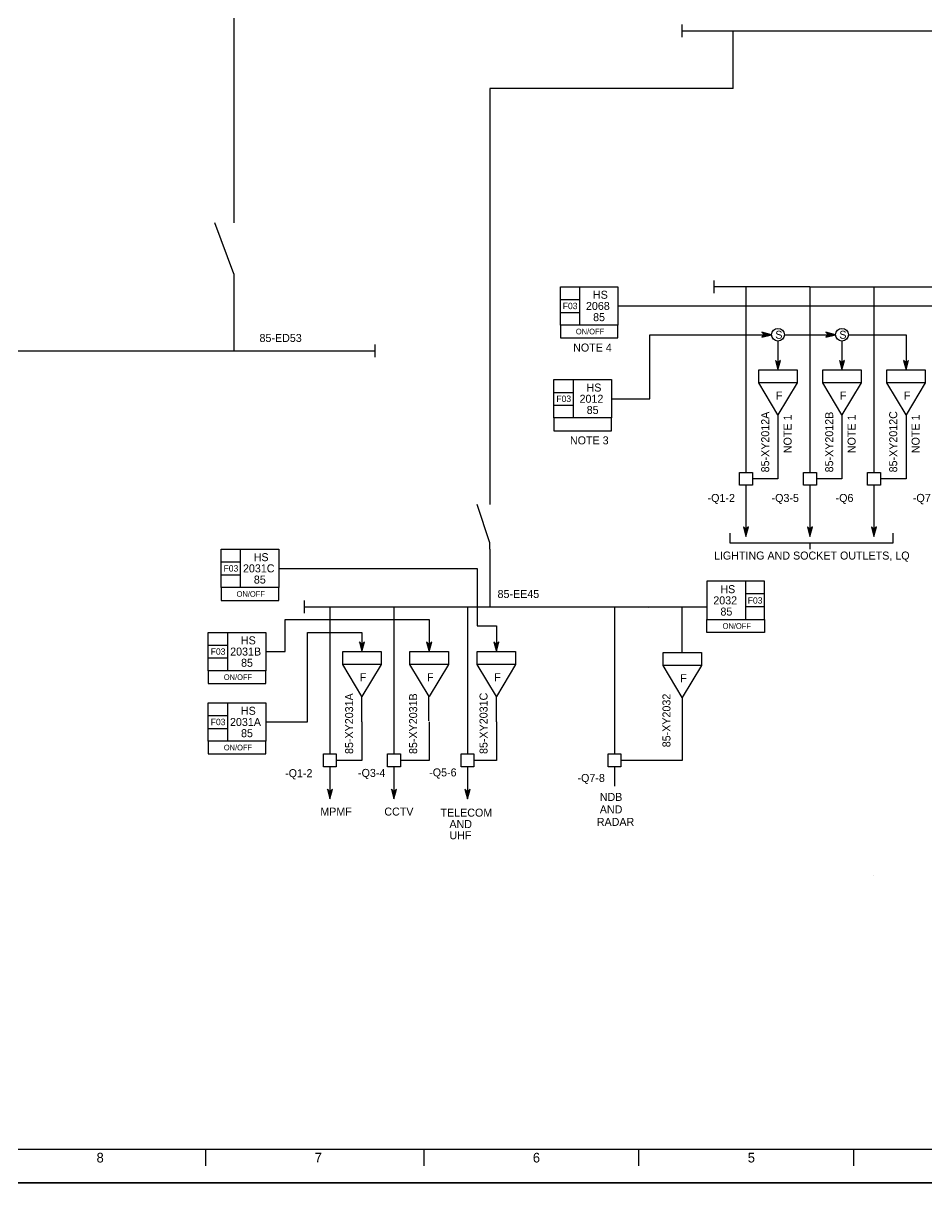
# Model space of a CAD drawing. Extents: x 0 to 841, y 0 to 594.
# Drawn here: x 294.2 to 576.5, y 0 to 362.4 of the extents above; entities that cross this region are included whole.
import ezdxf

# ---------------------------------------------------------------- set-up
doc = ezdxf.new("R2010")
doc.units = 0
for name, color, linetype in [('01-LIN-025-A', 7, 'Continuous'), ('09-LIN-050-B', 7, 'Continuous'), ('12-LIN-100-A', 7, 'Continuous'), ('34-TXT-018', 7, 'Continuous'), ('46-', 7, 'Continuous'), ('48-BOR-018', 7, 'Continuous'), ('50-REV-035-TRNG', 7, 'Continuous'), ('51-REV-035-CLD', 7, 'Continuous'), ('Default', 7, 'Continuous')]:
    doc.layers.add(name, color=color, linetype=linetype)

msp = doc.modelspace()

# ---------------------------------------------------------------- linework, layer by layer
at = {"layer": '01-LIN-025-A'}
for p, q in [((559.88, 96.13), (559.88, 96.13)), ((648.95, 10.38), (10.33, 10.38)), ((351.14, 10.38), (351.14, 5.35)), ((419.3, 10.38), (419.3, 5.35)), ((486.46, 10.38), (486.46, 5.35)), ((553.61, 10.38), (553.61, 5.35))]:
    msp.add_line(p, q, dxfattribs=at)
at = {"layer": '09-LIN-050-B'}
msp.add_lwpolyline([(0, 0), (841, 0), (841, 594), (0, 594)], close=True, dxfattribs=at)
at = {"layer": '12-LIN-100-A'}
for p, q in [((360, 420), (360, 300)), ((500, 362), (500, 358)), ((500, 360), (740, 360)), ((516, 342), (516, 360)), ((480, 342), (440, 342)), ((440, 342), (440, 212)), ((516, 342), (480, 342)), ((360, 284), (354, 300)), ((360, 284), (360, 260)), ((510, 282), (510, 278)), ((524, 280), (510, 280)), ((520, 280), (520, 222)), ((540, 280), (524, 280)), ((540, 280), (642, 280)), ((540, 280), (540, 222)), ((560, 280), (560, 222)), ((404, 262), (404, 258)), ((278, 260), (404, 260)), ((524, 254), (536, 254)), ((524, 250), (524, 254)), ((536, 254), (536, 250)), ((544, 254), (556, 254)), ((544, 250), (544, 254)), ((556, 254), (556, 250)), ((564, 254), (576, 254)), ((564, 250), (564, 254)), ((576, 254), (576, 250)), ((536, 250), (524, 250)), ((530, 240), (524, 250)), ((536, 250), (530, 240)), ((556, 250), (544, 250)), ((550, 240), (544, 250)), ((556, 250), (550, 240)), ((576, 250), (564, 250)), ((570, 240), (564, 250)), ((576, 250), (570, 240)), ((530, 240), (530, 220)), ((550, 240), (550, 220)), ((570, 240), (570, 220)), ((518, 222), (521, 222)), ((518, 218), (518, 222)), ((521, 222), (522, 222)), ((522, 222), (522, 218)), ((538, 222), (541, 222)), ((538, 218), (538, 222)), ((541, 222), (542, 222)), ((542, 222), (542, 218)), ((558, 222), (561, 222)), ((558, 218), (558, 222)), ((561, 222), (562, 222)), ((562, 222), (562, 218)), ((522, 218), (518, 218)), ((520, 218), (520, 202)), ((530, 220), (522, 220)), ((542, 218), (538, 218)), ((540, 218), (540, 202)), ((550, 220), (542, 220)), ((562, 218), (558, 218)), ((560, 218), (560, 202)), ((570, 220), (562, 220)), ((440, 200), (436, 212)), ((515, 203), (515, 200)), ((566, 200), (566, 203)), ((440, 198), (440, 200)), ((515, 200), (566, 200)), ((540, 200), (540, 198)), ((440, 198), (440, 180)), ((382, 182), (382, 178)), ((382, 180), (457.01, 180)), ((390, 180), (390, 134)), ((410, 180), (410, 134)), ((433, 180), (433, 134)), ((457.01, 180), (500.1, 180)), ((478.91, 180), (478.91, 134)), ((394, 166), (406, 166)), ((394, 162), (394, 166)), ((406, 166), (406, 162)), ((415, 166), (427, 166)), ((415, 162), (415, 166)), ((415, 166), (427, 166)), ((415, 162), (415, 166)), ((427, 166), (427, 162)), ((427, 166), (427, 162)), ((436, 166), (448, 166)), ((436, 162), (436, 166)), ((436, 166), (448, 166)), ((436, 162), (436, 166)), ((448, 166), (448, 162)), ((448, 166), (448, 162)), ((494.1, 165.67), (506.1, 165.67)), ((494.1, 161.67), (494.1, 165.67)), ((506.1, 165.67), (506.1, 161.67)), ((406, 162), (394, 162)), ((400, 152), (394, 162)), ((406, 162), (400, 152)), ((427, 162), (415, 162)), ((421, 152), (415, 162)), ((427, 162), (415, 162)), ((421, 152), (415, 162)), ((427, 162), (421, 152)), ((427, 162), (421, 152)), ((448, 162), (436, 162)), ((442, 152), (436, 162)), ((448, 162), (436, 162)), ((442, 152), (436, 162)), ((448, 162), (442, 152)), ((448, 162), (442, 152)), ((506.1, 161.67), (494.1, 161.67)), ((500.1, 151.67), (494.1, 161.67)), ((506.1, 161.67), (500.1, 151.67)), ((400, 144), (400, 152)), ((420.93, 144.31), (420.93, 152.11)), ((442, 144), (442, 152)), ((400, 144), (400, 133)), ((421, 144), (421, 132)), ((442, 144), (442, 132)), ((388, 134), (391, 134)), ((388, 130), (388, 134)), ((391, 134), (392, 134)), ((392, 134), (392, 130)), ((400, 132), (392, 132)), ((400, 133), (400, 132)), ((408, 134), (411, 134)), ((408, 130), (408, 134)), ((411, 134), (412, 134)), ((412, 134), (412, 130)), ((421, 132), (412, 132)), ((431, 134), (434, 134)), ((431, 130), (431, 134)), ((434, 134), (435, 134)), ((435, 134), (435, 130)), ((442, 132), (435, 132)), ((476.91, 134), (480.91, 134)), ((476.91, 130), (476.91, 134)), ((480.91, 134), (480.91, 130)), ((392, 130), (388, 130)), ((390, 130), (390, 120)), ((412, 130), (408, 130)), ((410, 130), (410, 120)), ((435, 130), (431, 130)), ((433, 130), (433, 120)), ((480.91, 130), (476.91, 130)), ((478.91, 130), (478.91, 123.98))]:
    msp.add_line(p, q, dxfattribs=at)
msp.add_lwpolyline([(0, 594), (841, 594), (841, 0), (0, 0)], close=True, dxfattribs=at)
at = {"layer": '34-TXT-018'}
for p, q in [((520, 204.2), (519.2, 205)), ((519.2, 205), (520, 202)), ((520, 204), (519.4, 204.6)), ((519.4, 204.6), (520, 202.4)), ((520, 203.8), (519.6, 204.2)), ((519.6, 204.2), (520, 202.8)), ((520, 203.6), (519.8, 203.8)), ((519.8, 203.8), (520, 203.2)), ((520, 202), (520.8, 205)), ((520.8, 205), (520, 204.2)), ((520, 202.4), (520.6, 204.6)), ((520.6, 204.6), (520, 204)), ((520, 202.8), (520.4, 204.2)), ((520.4, 204.2), (520, 203.8)), ((520, 203.2), (520.2, 203.8)), ((520.2, 203.8), (520, 203.6)), ((540, 204.2), (539.2, 205)), ((539.2, 205), (540, 202)), ((540, 204), (539.4, 204.6)), ((539.4, 204.6), (540, 202.4)), ((540, 203.8), (539.6, 204.2)), ((539.6, 204.2), (540, 202.8)), ((540, 203.6), (539.8, 203.8)), ((539.8, 203.8), (540, 203.2)), ((540, 202), (540.8, 205)), ((540.8, 205), (540, 204.2)), ((540, 202.4), (540.6, 204.6)), ((540.6, 204.6), (540, 204)), ((540, 202.8), (540.4, 204.2)), ((540.4, 204.2), (540, 203.8)), ((540, 203.2), (540.2, 203.8)), ((540.2, 203.8), (540, 203.6)), ((560, 204.2), (559.2, 205)), ((559.2, 205), (560, 202)), ((560, 204), (559.4, 204.6)), ((559.4, 204.6), (560, 202.4)), ((560, 203.8), (559.6, 204.2)), ((559.6, 204.2), (560, 202.8)), ((560, 203.6), (559.8, 203.8)), ((559.8, 203.8), (560, 203.2)), ((560, 202), (560.8, 205)), ((560.8, 205), (560, 204.2)), ((560, 202.4), (560.6, 204.6)), ((560.6, 204.6), (560, 204)), ((560, 202.8), (560.4, 204.2)), ((560.4, 204.2), (560, 203.8)), ((560, 203.2), (560.2, 203.8)), ((560.2, 203.8), (560, 203.6)), ((390, 122.2), (389.2, 123)), ((389.2, 123), (390, 120)), ((390, 122), (389.4, 122.6)), ((389.4, 122.6), (390, 120.4)), ((390, 121.8), (389.6, 122.2)), ((389.6, 122.2), (390, 120.8)), ((390, 121.6), (389.8, 121.8)), ((389.8, 121.8), (390, 121.2)), ((390, 120), (390.8, 123)), ((390.8, 123), (390, 122.2)), ((390, 120.4), (390.6, 122.6)), ((390.6, 122.6), (390, 122)), ((390, 120.8), (390.4, 122.2)), ((390.4, 122.2), (390, 121.8)), ((390, 121.2), (390.2, 121.8)), ((390.2, 121.8), (390, 121.6)), ((410, 122.2), (409.2, 123)), ((409.2, 123), (410, 120)), ((410, 122), (409.4, 122.6)), ((409.4, 122.6), (410, 120.4)), ((410, 121.8), (409.6, 122.2)), ((409.6, 122.2), (410, 120.8)), ((410, 121.6), (409.8, 121.8)), ((409.8, 121.8), (410, 121.2)), ((410, 120), (410.8, 123)), ((410.8, 123), (410, 122.2)), ((410, 120.4), (410.6, 122.6)), ((410.6, 122.6), (410, 122)), ((410, 120.8), (410.4, 122.2)), ((410.4, 122.2), (410, 121.8)), ((410, 121.2), (410.2, 121.8)), ((410.2, 121.8), (410, 121.6)), ((433, 122.2), (432.2, 123)), ((432.2, 123), (433, 120)), ((433, 122), (432.4, 122.6)), ((432.4, 122.6), (433, 120.4)), ((433, 121.8), (432.6, 122.2)), ((432.6, 122.2), (433, 120.8)), ((433, 121.6), (432.8, 121.8)), ((432.8, 121.8), (433, 121.2)), ((433, 120), (433.8, 123)), ((433.8, 123), (433, 122.2)), ((433, 120.4), (433.6, 122.6)), ((433.6, 122.6), (433, 122)), ((433, 120.8), (433.4, 122.2)), ((433.4, 122.2), (433, 121.8)), ((433, 121.2), (433.2, 121.8)), ((433.2, 121.8), (433, 121.6))]:
    msp.add_line(p, q, dxfattribs=at)
at = {"layer": '46-'}
for p, q in [((528, 265), (525, 265.8)), ((525, 265.8), (525.8, 265)), ((525.8, 265), (525, 264.2)), ((525, 264.2), (528, 265)), ((527.6, 265), (525.4, 265.6)), ((525.4, 265.6), (526, 265)), ((526, 265), (525.4, 264.4)), ((525.4, 264.4), (527.6, 265)), ((527.2, 265), (525.8, 265.4)), ((525.8, 265.4), (526.2, 265)), ((526.2, 265), (525.8, 264.6)), ((525.8, 264.6), (527.2, 265)), ((526.8, 265), (526.2, 265.2)), ((526.2, 265.2), (526.4, 265)), ((526.4, 265), (526.2, 264.8)), ((526.2, 264.8), (526.8, 265)), ((548, 265), (545, 265.8)), ((545, 265.8), (545.8, 265)), ((545.8, 265), (545, 264.2)), ((545, 264.2), (548, 265)), ((547.6, 265), (545.4, 265.6)), ((545.4, 265.6), (546, 265)), ((546, 265), (545.4, 264.4)), ((545.4, 264.4), (547.6, 265)), ((547.2, 265), (545.8, 265.4)), ((545.8, 265.4), (546.2, 265)), ((546.2, 265), (545.8, 264.6)), ((545.8, 264.6), (547.2, 265)), ((546.8, 265), (546.2, 265.2)), ((546.2, 265.2), (546.4, 265)), ((546.4, 265), (546.2, 264.8)), ((546.2, 264.8), (546.8, 265)), ((530, 256.2), (529.2, 257)), ((529.2, 257), (530, 254)), ((530, 256), (529.4, 256.6)), ((529.4, 256.6), (530, 254.4)), ((530, 255.8), (529.6, 256.2)), ((529.6, 256.2), (530, 254.8)), ((530, 255.6), (529.8, 255.8)), ((529.8, 255.8), (530, 255.2)), ((530, 254), (530.8, 257)), ((530.8, 257), (530, 256.2)), ((530, 254.4), (530.6, 256.6)), ((530.6, 256.6), (530, 256)), ((530, 254.8), (530.4, 256.2)), ((530.4, 256.2), (530, 255.8)), ((530, 255.2), (530.2, 255.8)), ((530.2, 255.8), (530, 255.6)), ((550, 256.2), (549.2, 257)), ((549.2, 257), (550, 254)), ((550, 256), (549.4, 256.6)), ((549.4, 256.6), (550, 254.4)), ((550, 255.8), (549.6, 256.2)), ((549.6, 256.2), (550, 254.8)), ((550, 255.6), (549.8, 255.8)), ((549.8, 255.8), (550, 255.2)), ((550, 254), (550.8, 257)), ((550.8, 257), (550, 256.2)), ((550, 254.4), (550.6, 256.6)), ((550.6, 256.6), (550, 256)), ((550, 254.8), (550.4, 256.2)), ((550.4, 256.2), (550, 255.8)), ((550, 255.2), (550.2, 255.8)), ((550.2, 255.8), (550, 255.6)), ((570, 256.2), (569.2, 257)), ((569.2, 257), (570, 254)), ((570, 256), (569.4, 256.6)), ((569.4, 256.6), (570, 254.4)), ((570, 255.8), (569.6, 256.2)), ((569.6, 256.2), (570, 254.8)), ((570, 255.6), (569.8, 255.8)), ((569.8, 255.8), (570, 255.2)), ((570, 254), (570.8, 257)), ((570.8, 257), (570, 256.2)), ((570, 254.4), (570.6, 256.6)), ((570.6, 256.6), (570, 256)), ((570, 254.8), (570.4, 256.2)), ((570.4, 256.2), (570, 255.8)), ((570, 255.2), (570.2, 255.8)), ((570.2, 255.8), (570, 255.6)), ((400, 168.2), (399.2, 169)), ((399.2, 169), (400, 166)), ((400, 168), (399.4, 168.6)), ((399.4, 168.6), (400, 166.4)), ((400, 167.8), (399.6, 168.2)), ((399.6, 168.2), (400, 166.8)), ((400, 167.6), (399.8, 167.8)), ((399.8, 167.8), (400, 167.2)), ((400, 166), (400.8, 169)), ((400.8, 169), (400, 168.2)), ((400, 166.4), (400.6, 168.6)), ((400.6, 168.6), (400, 168)), ((400, 166.8), (400.4, 168.2)), ((400.4, 168.2), (400, 167.8)), ((400, 167.2), (400.2, 167.8)), ((400.2, 167.8), (400, 167.6)), ((421, 168.2), (420.2, 169)), ((420.2, 169), (421, 166)), ((421, 168), (420.4, 168.6)), ((420.4, 168.6), (421, 166.4)), ((421, 167.8), (420.6, 168.2)), ((420.6, 168.2), (421, 166.8)), ((421, 167.6), (420.8, 167.8)), ((420.8, 167.8), (421, 167.2)), ((421, 166), (421.8, 169)), ((421.8, 169), (421, 168.2)), ((421, 166.4), (421.6, 168.6)), ((421.6, 168.6), (421, 168)), ((421, 166.8), (421.4, 168.2)), ((421.4, 168.2), (421, 167.8)), ((421, 167.2), (421.2, 167.8)), ((421.2, 167.8), (421, 167.6)), ((442, 168.2), (441.2, 169)), ((441.2, 169), (442, 166)), ((442, 168), (441.4, 168.6)), ((441.4, 168.6), (442, 166.4)), ((442, 167.8), (441.6, 168.2)), ((441.6, 168.2), (442, 166.8)), ((442, 167.6), (441.8, 167.8)), ((441.8, 167.8), (442, 167.2)), ((442, 166), (442.8, 169)), ((442.8, 169), (442, 168.2)), ((442, 166.4), (442.6, 168.6)), ((442.6, 168.6), (442, 168)), ((442, 166.8), (442.4, 168.2)), ((442.4, 168.2), (442, 167.8)), ((442, 167.2), (442.2, 167.8)), ((442.2, 167.8), (442, 167.6))]:
    msp.add_line(p, q, dxfattribs=at)
for points in [[(480, 274), (660, 274), (660, 254)], [(478, 245), (490, 245), (490, 265), (528, 265)], [(532, 265), (548, 265)], [(552, 265), (570, 265), (570, 254)], [(530, 263), (530, 254)], [(550, 263), (550, 254)], [(374, 192), (436, 192), (436, 174), (442, 174), (442, 166)], [(370, 166), (376, 166), (376, 176), (421, 176), (421, 166)], [(370, 144), (383, 144), (383, 172), (400, 172), (400, 166)]]:
    msp.add_lwpolyline(points, dxfattribs=at)
at = {"layer": '48-BOR-018'}
for p, q in [((462, 280), (480, 280)), ((462, 268), (462, 280)), ((468, 280), (468, 268)), ((480, 280), (480, 268)), ((462, 276), (468, 276)), ((462, 272), (468, 272)), ((480, 268), (462, 268)), ((462, 268), (462, 264)), ((480, 264), (480, 268)), ((462, 264), (480, 264)), ((460, 251), (478, 251)), ((460, 239), (460, 251)), ((466, 251), (466, 239)), ((478, 251), (478, 239)), ((460, 247), (466, 247)), ((460, 243), (466, 243)), ((478, 239), (460, 239)), ((460, 239), (460, 235)), ((478, 235), (478, 239)), ((460, 235), (478, 235)), ((356, 198), (374, 198)), ((356, 186), (356, 198)), ((362, 198), (362, 186)), ((374, 198), (374, 186)), ((356, 194), (362, 194)), ((356, 190), (362, 190)), ((374, 186), (356, 186)), ((356, 186), (356, 182)), ((374, 182), (374, 186)), ((525.8, 188), (507.8, 188)), ((507.8, 188), (507.8, 176)), ((519.8, 188), (519.8, 176)), ((525.8, 176), (525.8, 188)), ((356, 182), (374, 182)), ((525.8, 184), (519.8, 184)), ((525.8, 180), (519.8, 180)), ((507.8, 176), (525.8, 176)), ((507.8, 172), (507.8, 176)), ((525.8, 176), (525.8, 172)), ((352, 172), (370, 172)), ((352, 160), (352, 172)), ((358, 172), (358, 160)), ((370, 172), (370, 160)), ((525.8, 172), (507.8, 172)), ((352, 168), (358, 168)), ((352, 164), (358, 164)), ((370, 160), (352, 160)), ((352, 160), (352, 156)), ((370, 156), (370, 160)), ((352, 156), (370, 156)), ((352, 150), (370, 150)), ((352, 138), (352, 150)), ((358, 150), (358, 138)), ((370, 150), (370, 138)), ((352, 146), (358, 146)), ((352, 142), (358, 142)), ((370, 138), (352, 138)), ((352, 138), (352, 134)), ((370, 134), (370, 138)), ((352, 134), (370, 134))]:
    msp.add_line(p, q, dxfattribs=at)
for centre in [(530, 265), (550, 265)]:
    msp.add_circle(centre, 2, dxfattribs=at)
at = {"layer": '51-REV-035-CLD'}
for points in [[(500.1, 165.67), (500.1, 180), (507.8, 180)], [(500.1, 151.67), (500.1, 132), (480.91, 132)]]:
    msp.add_lwpolyline(points, dxfattribs=at)
at = {"layer": 'Default'}
msp.add_lwpolyline([(489.6, 179.66), (489.6, 179.66)], close=True, dxfattribs=at)
msp.add_lwpolyline([(489.6, 179.66), (489.6, 179.66)], close=True, dxfattribs=at)

# ---------------------------------------------------------------- texts
at = {"layer": '01-LIN-025-A'}
for s, p in [('8', (317.08, 6.35)), ('7', (385.24, 6.35)), ('6', (453.4, 6.35)), ('5', (520.56, 6.35))]:
    msp.add_text(s, height=3.02, dxfattribs=at).set_placement(p)
at = {"layer": '12-LIN-100-A'}
for s, height, p in [('85-ED53', 2.5, (368, 262.75)), ('NOTE 4', 2.5, (466, 259.75)), ('F', 2.5, (529.34, 244.75)), ('F', 2.5, (549.34, 244.75)), ('F', 2.5, (569.34, 244.75)), ('NOTE 3', 2.5, (465, 230.75)), ('-Q1-2', 2.5, (508, 212.75)), ('-Q3-5', 2.5, (528, 212.75)), ('-Q6', 2.5, (548, 212.75)), ('-Q7', 2.551, (572.09, 212.72)), ('LIGHTING AND SOCKET OUTLETS, LQ', 2.5, (510, 194.75)), ('85-EE45', 2.5, (442.38, 182.75)), ('F', 2.5, (399.34, 156.75)), ('F', 2.5, (420.34, 156.75)), ('F', 2.5, (420.34, 156.75)), ('F', 2.5, (441.34, 156.75)), ('F', 2.5, (441.34, 156.75)), ('F', 2.5, (499.45, 156.42)), ('-Q1-2', 2.5, (376, 126.75)), ('-Q3-4', 2.5, (398.78, 126.83)), ('-Q5-6', 2.5, (421.02, 126.99)), ('-Q7-8', 2.5, (467.36, 125.26)), (' NDB ', 2.5, (473.39, 119.33)), ('MPMF', 2.5, (387, 114.75)), ('CCTV', 2.5, (407, 114.75)), ('TELECOM', 2.5, (424.55, 114.42)), (' AND', 2.5, (473.39, 115.43)), (' AND', 2.5, (426.41, 110.85)), ('RADAR', 2.5, (473.39, 111.53)), (' UHF', 2.5, (426.41, 107.35))]:
    msp.add_text(s, height=height, dxfattribs=at).set_placement(p)
for s, p in [('85-XY2012A', (527.25, 222)), ('NOTE 1', (534.25, 228)), ('85-XY2012B', (547.25, 222)), ('NOTE 1', (554.25, 228)), ('85-XY2012C', (567.25, 222)), ('NOTE 1', (574.25, 228)), ('85-XY2031A', (397.25, 134)), ('85-XY2031B', (417.25, 134)), ('85-XY2031C', (439.25, 134)), ('85-XY2032', (496.4, 136.1))]:
    msp.add_text(s, height=2.5, rotation=90, dxfattribs=at).set_placement(p)
at = {"layer": '50-REV-035-TRNG'}
for s, height, p in [('HS', 2.5, (472.18, 276.25)), ('F03', 2, (462.75, 273)), ('2068', 2.5, (470, 272.75)), ('85', 2.5, (472.23, 269.25)), ('ON/OFF', 1.75, (466.84, 265.13)), ('S', 2.5, (529.16, 263.75)), ('S', 2.5, (549.16, 263.75)), ('HS', 2.5, (470.18, 247.25)), ('F03', 2, (460.75, 244)), ('2012', 2.5, (468, 243.75)), ('85', 2.5, (470.23, 240.25)), ('HS', 2.5, (366.18, 194.25)), ('F03', 2, (356.75, 191)), ('2031C', 2.5, (362.83, 190.75)), ('85', 2.5, (366.23, 187.25)), ('ON/OFF', 1.75, (360.84, 183.13)), ('HS', 2.5, (511.99, 184.25)), ('2032', 2.5, (509.79, 180.75)), ('F03', 2, (520.55, 181)), ('85', 2.5, (512.02, 177.25)), ('ON/OFF', 1.75, (512.7, 173.12)), ('HS', 2.5, (362.18, 168.25)), ('F03', 2, (352.75, 165)), ('2031B', 2.5, (358.83, 164.75)), ('85', 2.5, (362.23, 161.25)), ('ON/OFF', 1.75, (356.84, 157.13)), ('HS', 2.5, (362.18, 146.25)), ('F03', 2, (352.75, 143)), ('2031A', 2.5, (358.78, 142.75)), ('85', 2.5, (362.23, 139.25)), ('ON/OFF', 1.75, (356.84, 135.13))]:
    msp.add_text(s, height=height, dxfattribs=at).set_placement(p)

doc.saveas('drawing.dxf')
